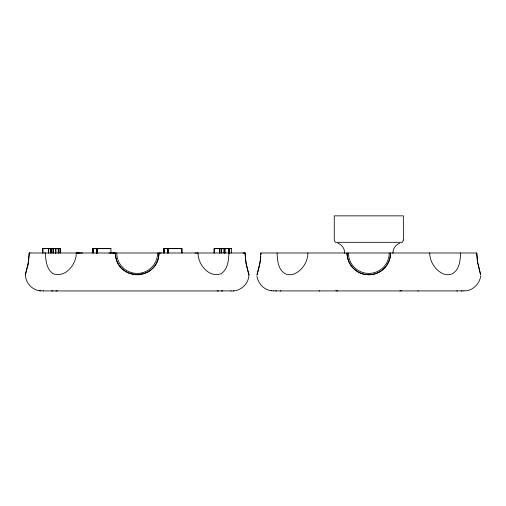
<?xml version="1.0" encoding="UTF-8"?>
<svg xmlns="http://www.w3.org/2000/svg" width="506" height="506" viewBox="0 0 506 506"><rect width="100%" height="100%" fill="white"/><g stroke="black" fill="none" stroke-linecap="round" stroke-linejoin="round"><path stroke-width="0.76" d="M42.789 252.994L42.789 248.655L60.182 248.655L60.182 252.994M42.852 252.994L42.852 248.655M48.551 252.994L48.551 248.655M51.941 252.994L51.941 248.655M53.63 252.994L53.63 248.655M55.869 252.994L55.869 248.655M58.373 252.994L58.373 248.655M92.396 252.994L92.459 248.655L110.953 248.655L110.953 252.994M93.275 252.994L93.275 248.655M96.463 252.994L96.463 248.655M96.526 252.994L96.526 248.655M96.804 252.994L96.804 248.655M96.867 252.994L96.867 248.655M97.342 252.994L97.342 248.655M163.368 252.994L163.432 248.655M164.248 252.994L164.248 248.655M167.435 252.994L167.435 248.655M167.499 252.994L167.499 248.655M168.315 252.994L168.315 248.655M214.139 252.994L214.139 248.655L231.533 248.655L231.47 252.994M214.202 252.994L214.202 248.655M219.901 252.994L219.901 248.655M224.101 252.994L224.101 248.655M224.164 252.994L224.164 248.655M224.98 252.994L224.98 248.655M228.845 252.994L228.845 248.655M229.724 252.994L229.724 248.655M460.523 252.987C460.308 260.331 459.575 269.635 452.453 273.689A21.777 14.927 86 0 1 447.873 274.752L446.241 274.638A21.834 16.148 85.7 0 1 441.302 272.873C434.363 268.825 429.765 261.039 429.714 252.987M243.076 252.994L245.068 252.994L246.15 264.056L248.933 274.998L245.821 261.944L245.012 253L244.132 252.994M260.906 254.518L260.957 252.987M161.376 252.994L158.935 253C158.859 281.532 115.463 281.532 115.387 253L112.946 252.994M307.907 252.987C307.857 261.039 303.252 268.825 296.32 272.873A21.834 16.148 -85.7 0 1 291.38 274.631L289.742 274.752A21.777 14.927 -86 0 1 285.163 273.689C278.047 269.635 277.313 260.331 277.098 252.987M392.884 253.468C392.707 248.958 395.616 244.638 399.86 243.108M260.818 256.536L259.426 265.909L257.465 273.076A22.087 1.278 -87.1 0 1 256.991 274.859L260.16 261.931L260.887 252.987L476.766 252.987L477.481 261.836L480.15 272.873A21.859 1.265 87.1 0 0 480.618 274.631L477.5 261.836L476.709 252.987M248.984 274.885C248.743 284.138 240.034 291.867 230.831 290.918M28.134 263.999L29.259 253L28.481 261.855L25.351 274.771L26.812 269.167A21.764 4.061 -84.3 0 0 28.14 264.031M480.7 275.966C479.612 284.189 472.243 291.26 463.806 290.88M399.879 290.944L401.739 290.684M417.848 290.931L418.449 290.925M456.709 290.925L461.94 290.88M217.03 290.944L222.779 290.918M29.259 253L30.189 252.994M229.711 252.994L228.876 253C228.731 260.356 227.82 269.053 221.299 273.657C209.092 278.382 197.833 264.417 198.061 253L195.145 252.994M42.865 248.591L60.106 248.591M92.471 248.591L110.877 248.591M163.444 248.591L181.85 248.591M214.215 248.591L231.457 248.591M163.368 248.655L181.926 248.655L181.926 252.994M79.176 252.994L76.261 253C76.488 264.417 65.223 278.382 53.022 273.657C46.501 269.053 45.591 260.356 45.445 253L44.61 252.994M76.216 253L82.687 252.994M29.203 253L245.068 252.994M108.992 252.994L115.387 253A21.771 21.771 0 0 0 137.158 274.771A21.771 21.771 0 0 0 158.928 253M25.3 274.657C25.572 282.386 31.53 289.603 39.259 290.71M256.921 275.966C258.003 283.347 263.879 289.982 271.456 290.754M40.537 290.836L40.954 290.836M233.367 290.836L233.785 290.836M273.676 290.88L276.466 290.88M461.149 290.88L463.939 290.88M43.219 290.918L53.029 290.918M55.881 290.944L218.44 290.944M221.293 290.918L231.103 290.918M280.16 290.925L457.462 290.925M51.542 290.918L57.292 290.944M275.681 290.88L280.906 290.925M319.166 290.925L319.767 290.931M43.491 290.918L39.12 290.71M271.317 290.754L273.816 290.88M335.876 290.684L337.736 290.944M337.761 243.108C342.005 244.638 344.915 248.958 344.738 253.468M229.572 248.655L229.572 252.994M228.693 248.655L228.693 252.994M224.828 248.655L224.828 252.994M221.71 248.655L221.71 252.994M221.653 248.655L221.653 252.994M219.749 248.655L219.749 252.994M181.863 248.655L181.863 252.994M168.163 248.655L168.163 252.994M164.096 248.655L164.096 252.994M97.19 248.655L97.19 252.994M93.117 248.655L93.117 252.994M60.119 248.655L60.119 252.994M58.222 248.655L58.222 252.994M55.711 248.655L55.711 252.994M55.439 248.655L55.439 252.994M55.375 248.655L55.375 252.994M53.478 248.655L53.478 252.994M51.783 248.655L51.783 252.994M50.366 248.655L50.366 252.994M50.303 248.655L50.303 252.994M48.399 248.655L48.399 252.994M157.581 253A20.423 20.423 0 0 1 137.158 273.423A20.423 20.423 0 0 1 116.741 253M389.228 252.987A20.423 20.423 0 0 1 368.811 273.404A20.423 20.423 0 0 1 348.387 252.987M390.581 252.987C390.619 260.622 386.325 268.053 379.696 271.836A21.941 21.853 56.5 0 1 373.333 274.277L368.811 274.752L364.282 274.277A21.941 21.853 -56.6 0 1 357.925 271.836C351.29 268.053 347.002 260.622 347.04 252.987A21.771 21.771 0 0 0 368.811 274.752A21.771 21.771 0 0 0 390.581 252.987M403.364 240.059L402.365 242.304L335.257 242.304L334.251 240.059L334.251 215.847L403.364 215.847L403.364 240.059"/></g></svg>
